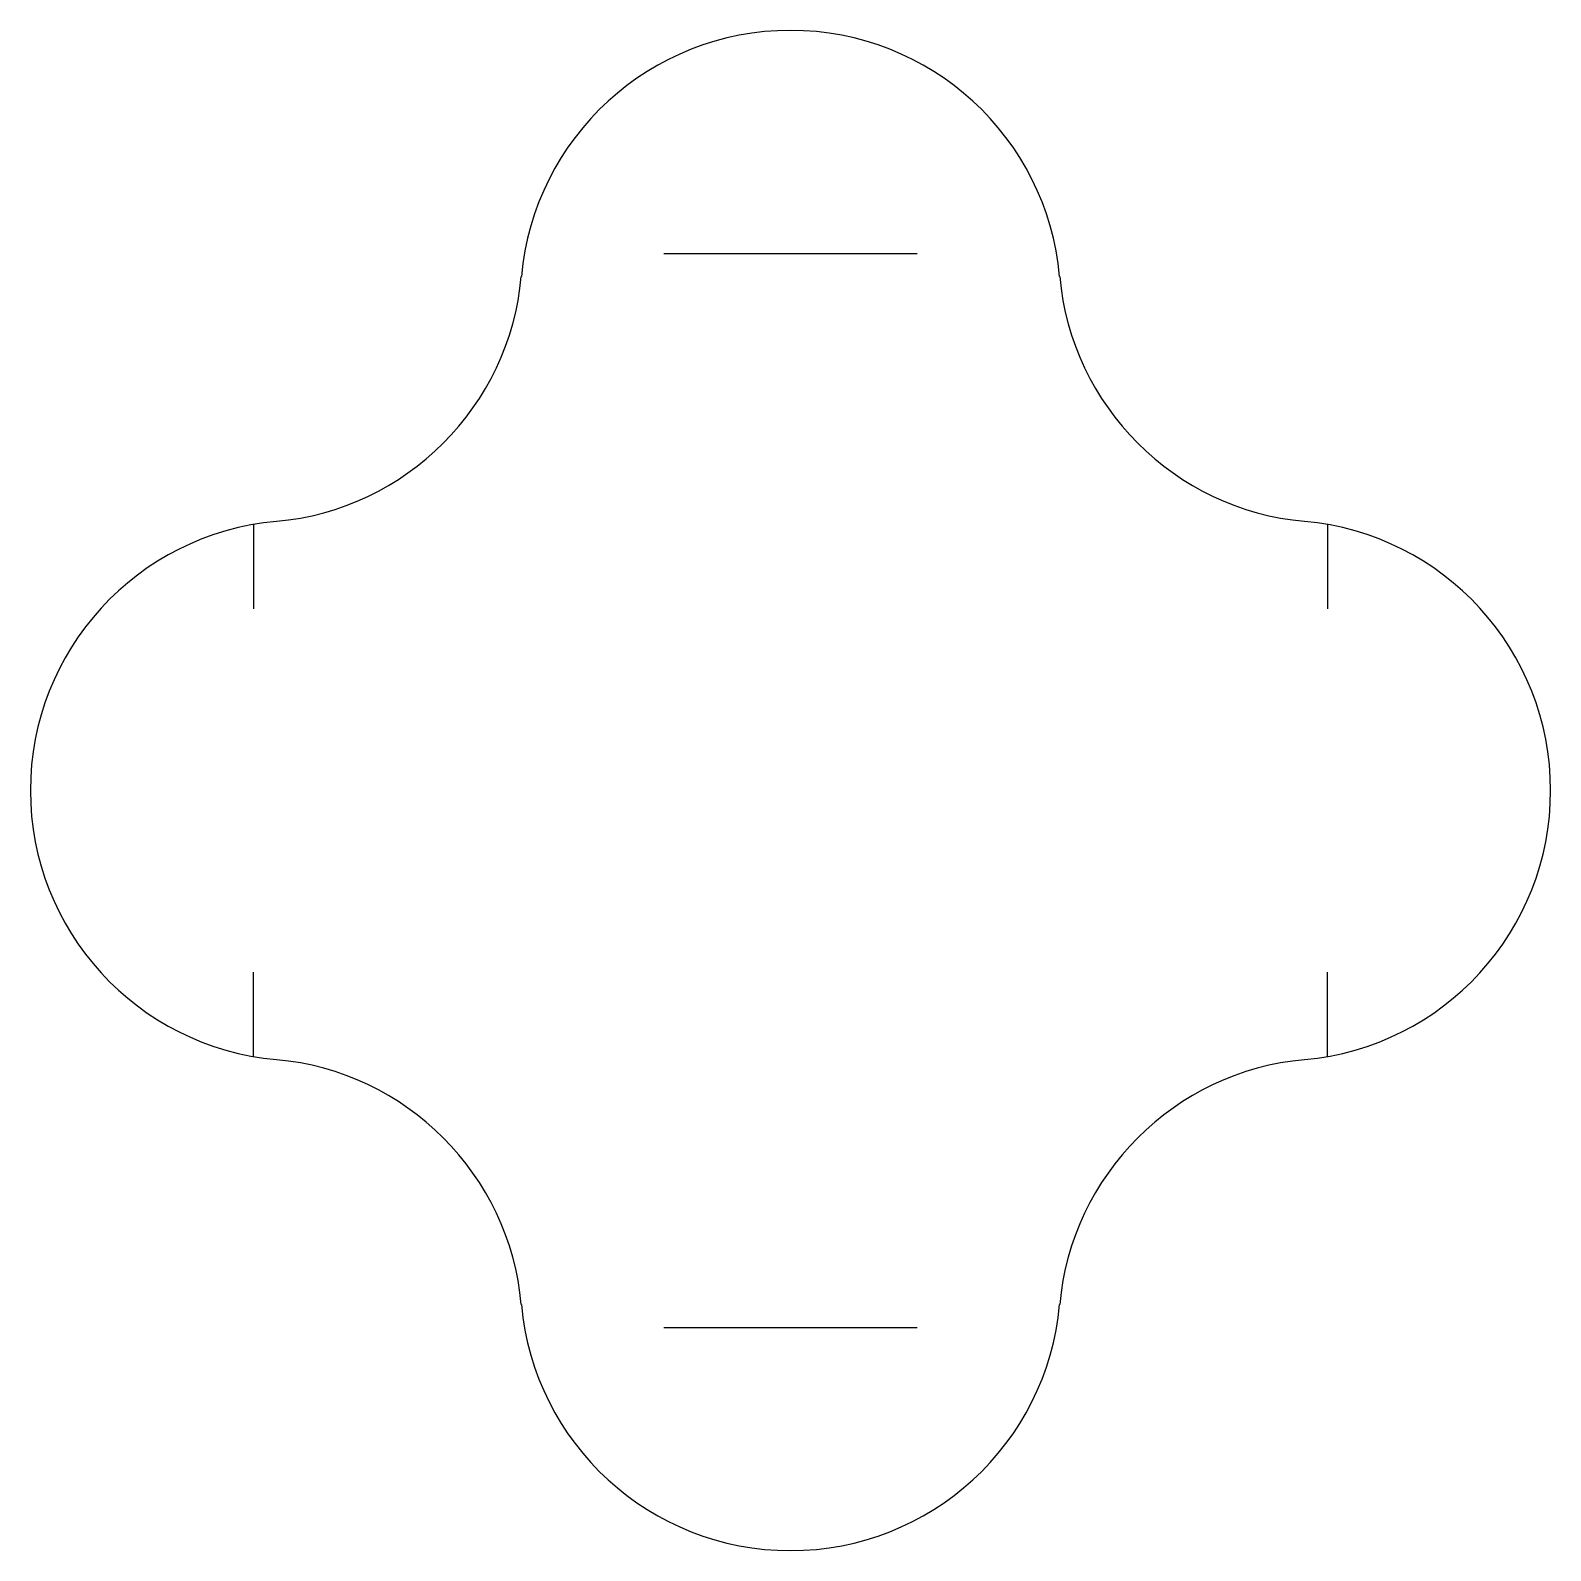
# Model space of a CAD drawing. Header units: millimetres. Extents: x 0 to 90, y 0 to 90.
import ezdxf

# ---------------------------------------------------------------- set-up
doc = ezdxf.new("R2010")
doc.units = ezdxf.units.MM
doc.layers.add('CUT', color=7, linetype='Continuous')
doc.layers.add('SLIT', color=1, linetype='Continuous')

msp = doc.modelspace()

# ---------------------------------------------------------------- linework, layer by layer
at = {"layer": 'CUT'}
for centre, start, end in [((45, 74), 5.14734, 174.85266), ((13.129, 76.871), 275.14734, 354.85266), ((76.871, 76.871), 185.14734, 264.85266), ((16, 45), 95.14734, 264.85266), ((74, 45), 275.14734, 84.85266), ((13.129, 13.129), 5.14734, 84.85266), ((76.871, 13.129), 95.14734, 174.85266), ((45, 16), 185.14734, 354.85266)]:
    msp.add_arc(centre, 16, start, end, dxfattribs=at)
at = {"layer": 'SLIT'}
for p, q in [((37.5, 76.8), (52.5, 76.8)), ((13.2, 60.753), (13.2, 55.753)), ((76.8, 60.753), (76.8, 55.753)), ((13.2, 29.247), (13.2, 34.247)), ((76.8, 29.247), (76.8, 34.247)), ((37.5, 13.2), (52.5, 13.2))]:
    msp.add_line(p, q, dxfattribs=at)

doc.saveas('drawing.dxf')
